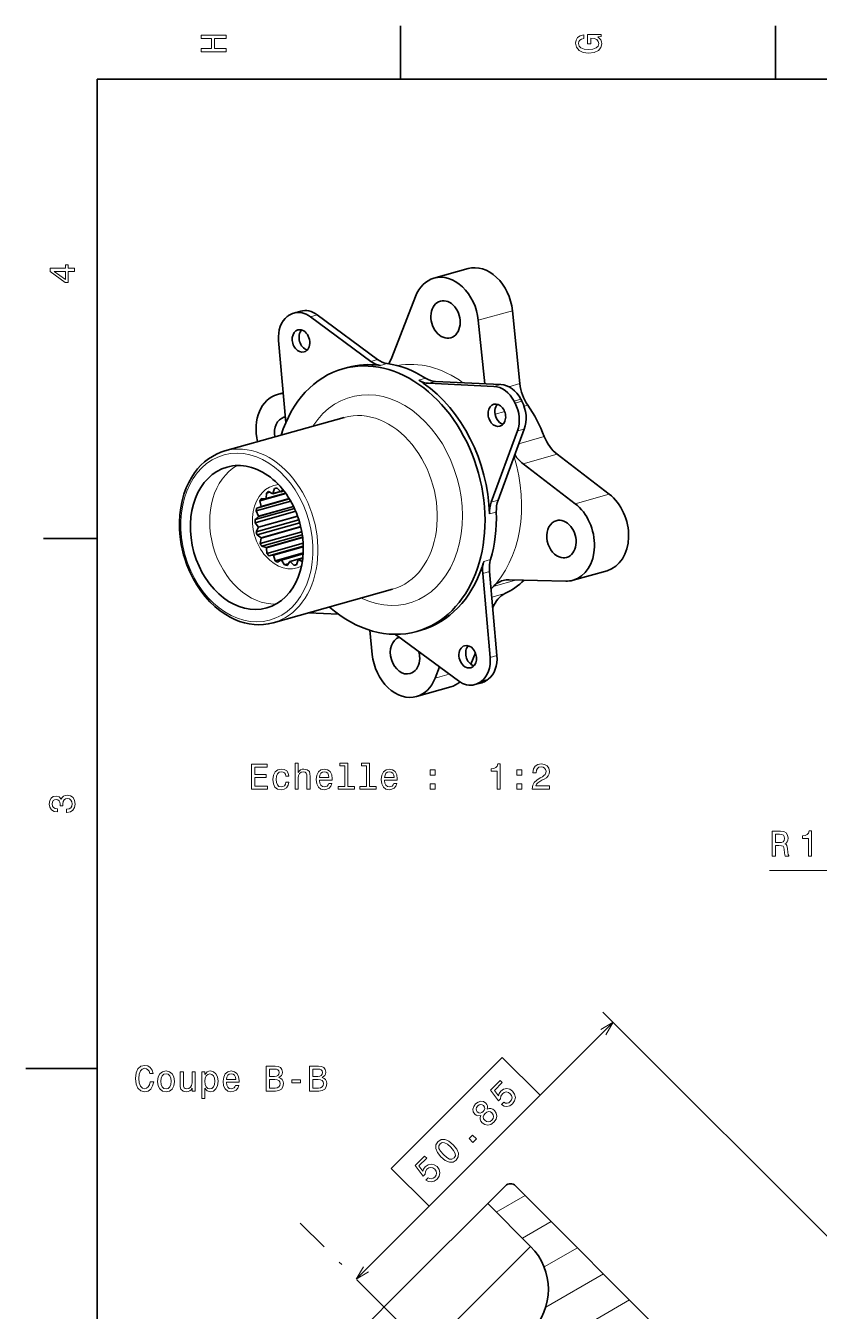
# Model space of a CAD drawing. Extents: x 0 to 420, y 0 to 297.
# Drawn here: x 0 to 111.1, y 114.5 to 294.5 of the extents above; entities that cross this region are included whole.
import ezdxf

# ---------------------------------------------------------------- set-up
doc = ezdxf.new("R2010")
doc.units = 0
doc.linetypes.add('DASHDOT', pattern=[18.5, 12, -3, 0.5, -3])

msp = doc.modelspace()

# ---------------------------------------------------------------- linework, layer by layer
at = {"color": 7, "lineweight": 35, "ltscale": 0.1875}
for p, q in [((52.5, 287), (52.5, 294.5)), ((105, 287), (105, 294.5)), ((10, 222.699997), (2.5, 222.699997))]:
    msp.add_line(p, q, dxfattribs=at)
at = {"color": 7, "lineweight": 35}
for p, q in [((410, 287), (10, 287)), ((10, 287), (10, 10)), ((105.706482, 94.944519), (68.583374, 132.067627)), ((54.279705, 119.178177), (35.702908, 100.601379))]:
    msp.add_line(p, q, dxfattribs=at)
at = {"color": 7, "lineweight": 35, "ltscale": 0.123987}
for p, q in [((61.94455, 260.490387), (57.1702, 259.14798)), ((81.423195, 218.19548), (76.648842, 216.853073)), ((59.513973, 201.921967), (54.73962, 200.579559))]:
    msp.add_line(p, q, dxfattribs=at)
at = {"color": 7, "lineweight": 35, "ltscale": 0.229528}
msp.add_line((51.26466, 248.035614), (54.58276, 256.596191), dxfattribs=at)
at = {"color": 7, "lineweight": 35, "ltscale": 0.024798}
msp.add_line((37.550014, 254.269836), (38.504887, 254.53833), dxfattribs=at)
at = {"color": 7, "lineweight": 13, "ltscale": 0.024797}
for p, q in [((39.861412, 253.752762), (40.81628, 254.02124)), ((48.317219, 247.502457), (49.272091, 247.770935)), ((49.663506, 246.925522), (50.618374, 247.194)), ((55.051819, 244.881348), (56.006691, 245.149826)), ((56.413395, 244.431), (57.368263, 244.699478)), ((65.571976, 243.998901), (66.52684, 244.26738)), ((68.392403, 241.924683), (69.347275, 242.193161)), ((68.527573, 241.66864), (69.482445, 241.937119)), ((68.869286, 237.753326), (69.824158, 238.021805)), ((64.945076, 226.14212), (65.899948, 226.410599)), ((64.142761, 219.499771), (65.097626, 219.76825)), ((63.992504, 217.811249), (64.947372, 218.079742)), ((65.041, 206.059067), (65.995872, 206.327545)), ((63.642361, 202.599228), (64.597229, 202.867706)), ((63.824829, 202.734756), (64.779694, 203.00325))]:
    msp.add_line(p, q, dxfattribs=at)
at = {"color": 7, "lineweight": 35, "ltscale": 0.262877}
for p, q in [((40.81628, 254.02124), (49.272091, 247.770935)), ((39.861412, 253.752762), (48.317219, 247.502457)), ((60.589962, 202.752991), (52.134155, 209.003296))]:
    msp.add_line(p, q, dxfattribs=at)
at = {"color": 7, "lineweight": 13, "ltscale": 0.123987}
for p, q in [((63.381771, 253.258102), (68.156128, 254.60051)), ((69.650223, 233.155746), (74.424576, 234.498154)), ((76.941551, 227.573959), (81.715904, 228.916367))]:
    msp.add_line(p, q, dxfattribs=at)
at = {"color": 7, "lineweight": 35, "ltscale": 0.256787}
msp.add_line((68.156128, 254.60051), (69.206032, 244.382813), dxfattribs=at)
at = {"color": 7, "lineweight": 35, "ltscale": 0.223305}
msp.add_line((63.381771, 253.258102), (64.294785, 244.372681), dxfattribs=at)
at = {"color": 7, "lineweight": 35, "ltscale": 0.288404}
msp.add_line((36.435524, 238.956161), (35.410374, 250.446686), dxfattribs=at)
at = {"color": 7, "lineweight": 35, "ltscale": 0.016532}
for p, q in [((45.055931, 246.639923), (44.41935, 246.460938)), ((55.395443, 209.865829), (54.758862, 209.686844))]:
    msp.add_line(p, q, dxfattribs=at)
at = {"color": 7, "lineweight": 35, "ltscale": 0.020899}
msp.add_line((36.065742, 243.100739), (35.260979, 242.874466), dxfattribs=at)
at = {"color": 7, "lineweight": 35, "ltscale": 0.229219}
for p, q in [((56.413395, 244.431), (65.571976, 243.998901)), ((57.368263, 244.699478), (66.52684, 244.26738))]:
    msp.add_line(p, q, dxfattribs=at)
at = {"color": 7, "lineweight": 13, "ltscale": 0.040154}
msp.add_line((67.659843, 243.948074), (69.206032, 244.382813), dxfattribs=at)
at = {"color": 7, "lineweight": 13, "ltscale": 0.013257}
msp.add_line((69.785103, 241.23732), (70.295586, 241.380844), dxfattribs=at)
at = {"color": 7, "lineweight": 35, "ltscale": 0.433955}
for p, q in [((44.614307, 239.659836), (27.904074, 234.961395)), ((51.381004, 215.593018), (34.670769, 210.894577))]:
    msp.add_line(p, q, dxfattribs=at)
at = {"color": 7, "lineweight": 13, "ltscale": 0.034724}
msp.add_line((65.735016, 240.098541), (67.072144, 240.474503), dxfattribs=at)
at = {"color": 7, "lineweight": 35, "ltscale": 0.265416}
msp.add_line((68.869286, 237.753326), (65.198021, 227.791672), dxfattribs=at)
at = {"color": 7, "lineweight": 35, "ltscale": 0.265415}
msp.add_line((69.824158, 238.021805), (66.152893, 228.060165), dxfattribs=at)
at = {"color": 7, "lineweight": 13, "ltscale": 0.092313}
msp.add_line((69.068756, 235.972122), (72.623428, 236.971588), dxfattribs=at)
at = {"color": 7, "lineweight": 35, "ltscale": 0.229565}
for p, q in [((74.424576, 234.498154), (81.715904, 228.916367)), ((69.650223, 233.155746), (76.941551, 227.573959))]:
    msp.add_line(p, q, dxfattribs=at)
at = {"color": 7, "lineweight": 35, "ltscale": 0.094101}
msp.add_line((36.426369, 229.005569), (32.802841, 227.98674), dxfattribs=at)
at = {"color": 7, "lineweight": 35, "ltscale": 0.071886}
msp.add_line((36.405468, 229.034622), (33.637363, 228.256302), dxfattribs=at)
at = {"color": 7, "lineweight": 35, "ltscale": 0.019598}
msp.add_line((33.698627, 229.065384), (33.661247, 228.282364), dxfattribs=at)
at = {"color": 7, "lineweight": 35, "ltscale": 0.070964}
msp.add_line((36.393841, 229.05069), (33.661247, 228.282364), dxfattribs=at)
at = {"color": 7, "lineweight": 35, "ltscale": 0.011938}
msp.add_line((34.158321, 229.194641), (33.698627, 229.065384), dxfattribs=at)
at = {"color": 7, "lineweight": 35, "ltscale": 0.017029}
msp.add_line((34.597515, 228.976349), (33.987534, 229.279526), dxfattribs=at)
at = {"color": 7, "lineweight": 35, "ltscale": 0.028408}
msp.add_line((35.691425, 229.28392), (34.597515, 228.976349), dxfattribs=at)
at = {"color": 7, "lineweight": 35, "ltscale": 0.018248}
msp.add_line((34.856888, 229.683426), (34.627739, 228.990387), dxfattribs=at)
at = {"color": 7, "lineweight": 35, "ltscale": 0.027508}
msp.add_line((35.686989, 229.288223), (34.627739, 228.990387), dxfattribs=at)
at = {"color": 7, "lineweight": 35, "ltscale": 0.001266}
msp.add_line((34.905624, 229.697128), (34.856888, 229.683426), dxfattribs=at)
at = {"color": 7, "lineweight": 35, "ltscale": 0.018596}
for p, q in [((35.732155, 229.244492), (35.197681, 229.761841)), ((37.027973, 219.475296), (37.56245, 218.957947))]:
    msp.add_line(p, q, dxfattribs=at)
at = {"color": 7, "lineweight": 35, "ltscale": 0.009892}
msp.add_line((36.002056, 229.562515), (35.765759, 229.245148), dxfattribs=at)
at = {"color": 7, "lineweight": 35, "ltscale": 0.010348}
msp.add_line((36.164223, 229.357178), (35.765759, 229.245148), dxfattribs=at)
at = {"color": 7, "lineweight": 35, "ltscale": 0.143516}
msp.add_line((37.63847, 226.912354), (32.112129, 225.358505), dxfattribs=at)
at = {"color": 7, "lineweight": 35, "ltscale": 0.126313}
msp.add_line((37.121151, 227.92067), (32.257225, 226.553085), dxfattribs=at)
at = {"color": 7, "lineweight": 35, "ltscale": 0.118498}
msp.add_line((36.928352, 228.247543), (32.365364, 226.964569), dxfattribs=at)
at = {"color": 7, "lineweight": 35, "ltscale": 0.015268}
msp.add_line((32.945686, 227.154861), (32.365364, 226.964569), dxfattribs=at)
at = {"color": 7, "lineweight": 35, "ltscale": 0.127999}
msp.add_line((37.519012, 227.165649), (32.590187, 225.779816), dxfattribs=at)
at = {"color": 7, "lineweight": 35, "ltscale": 0.127421}
msp.add_line((37.501812, 227.200928), (32.59523, 225.821335), dxfattribs=at)
at = {"color": 7, "lineweight": 35, "ltscale": 0.020297}
msp.add_line((32.802841, 227.98674), (32.960892, 227.190384), dxfattribs=at)
at = {"color": 7, "lineweight": 35, "ltscale": 0.10306}
msp.add_line((36.914192, 228.270691), (32.945686, 227.154861), dxfattribs=at)
at = {"color": 7, "lineweight": 35, "ltscale": 0.102239}
msp.add_line((36.897808, 228.297333), (32.960892, 227.190384), dxfattribs=at)
at = {"color": 7, "lineweight": 35, "ltscale": 0.015715}
msp.add_line((33.637363, 228.256302), (33.011581, 228.315659), dxfattribs=at)
at = {"color": 7, "lineweight": 13, "ltscale": 0.024798}
msp.add_line((65.198021, 227.791672), (66.152893, 228.060165), dxfattribs=at)
at = {"color": 7, "lineweight": 35, "ltscale": 0.01593}
msp.add_line((32.590187, 225.779816), (32.112129, 225.358505), dxfattribs=at)
at = {"color": 7, "lineweight": 35, "ltscale": 0.148065}
msp.add_line((37.816689, 226.507828), (32.115173, 224.904724), dxfattribs=at)
at = {"color": 7, "lineweight": 35, "ltscale": 0.020151}
msp.add_line((32.257225, 226.553085), (32.59523, 225.821335), dxfattribs=at)
at = {"color": 7, "lineweight": 35, "ltscale": 0.155065}
msp.add_line((38.247742, 225.333588), (32.276672, 223.654694), dxfattribs=at)
at = {"color": 7, "lineweight": 35, "ltscale": 0.142152}
msp.add_line((38.073879, 225.848312), (32.60006, 224.309235), dxfattribs=at)
at = {"color": 7, "lineweight": 35, "ltscale": 0.142387}
msp.add_line((38.088543, 225.807404), (32.605671, 224.265778), dxfattribs=at)
at = {"color": 7, "lineweight": 35, "ltscale": 0.019198}
msp.add_line((32.115173, 224.904724), (32.60006, 224.309235), dxfattribs=at)
at = {"color": 7, "lineweight": 35, "ltscale": 0.01735}
msp.add_line((32.605671, 224.265778), (32.276672, 223.654694), dxfattribs=at)
at = {"color": 7, "lineweight": 35, "ltscale": 0.155548}
msp.add_line((38.380268, 224.887161), (32.390602, 223.203049), dxfattribs=at)
at = {"color": 7, "lineweight": 35, "ltscale": 0.151128}
msp.add_line((38.662357, 223.656189), (32.842884, 222.019913), dxfattribs=at)
at = {"color": 7, "lineweight": 35, "ltscale": 0.143896}
msp.add_line((38.515862, 224.360046), (32.974895, 222.802094), dxfattribs=at)
at = {"color": 7, "lineweight": 35, "ltscale": 0.143748}
msp.add_line((38.525875, 224.317322), (32.990616, 222.760956), dxfattribs=at)
at = {"color": 7, "lineweight": 35, "ltscale": 0.147468}
msp.add_line((38.735092, 223.211243), (33.056549, 221.614609), dxfattribs=at)
at = {"color": 7, "lineweight": 35, "ltscale": 0.017716}
msp.add_line((32.390602, 223.203049), (32.974895, 222.802094), dxfattribs=at)
at = {"color": 7, "lineweight": 35, "ltscale": 0.018891}
msp.add_line((32.990616, 222.760956), (32.842884, 222.019913), dxfattribs=at)
at = {"color": 7, "lineweight": 35, "ltscale": 0.016211}
msp.add_line((33.056549, 221.614609), (33.683052, 221.447433), dxfattribs=at)
at = {"color": 7, "lineweight": 35, "ltscale": 0.132349}
msp.add_line((38.779392, 222.880371), (33.683052, 221.447433), dxfattribs=at)
at = {"color": 7, "lineweight": 35, "ltscale": 0.131844}
msp.add_line((38.784229, 222.840134), (33.707344, 221.412659), dxfattribs=at)
at = {"color": 7, "lineweight": 35, "ltscale": 0.019998}
msp.add_line((33.707344, 221.412659), (33.755341, 220.614197), dxfattribs=at)
at = {"color": 7, "lineweight": 35, "ltscale": 0.132394}
msp.add_line((38.853428, 222.047623), (33.755341, 220.614197), dxfattribs=at)
at = {"color": 7, "lineweight": 35, "ltscale": 0.125224}
msp.add_line((38.869812, 221.650696), (34.047825, 220.294891), dxfattribs=at)
at = {"color": 7, "lineweight": 35, "ltscale": 0.109501}
msp.add_line((38.871758, 221.563446), (34.655216, 220.377869), dxfattribs=at)
at = {"color": 7, "lineweight": 35, "ltscale": 0.108725}
msp.add_line((38.872345, 221.530014), (34.685699, 220.352844), dxfattribs=at)
at = {"color": 7, "lineweight": 35, "ltscale": 0.015326}
msp.add_line((34.047825, 220.294891), (34.655216, 220.377869), dxfattribs=at)
at = {"color": 7, "lineweight": 35, "ltscale": 0.020341}
msp.add_line((34.685699, 220.352844), (34.924721, 219.575119), dxfattribs=at)
at = {"color": 7, "lineweight": 35, "ltscale": 0.10213}
msp.add_line((38.85743, 220.680893), (34.924721, 219.575119), dxfattribs=at)
at = {"color": 7, "lineweight": 35, "ltscale": 0.015518}
msp.add_line((35.267395, 219.373093), (35.796219, 219.69809), dxfattribs=at)
at = {"color": 7, "lineweight": 35, "ltscale": 0.079314}
msp.add_line((38.850346, 220.556824), (35.796219, 219.69809), dxfattribs=at)
at = {"color": 7, "lineweight": 35, "ltscale": 0.078402}
msp.add_line((38.848907, 220.534134), (35.82991, 219.685272), dxfattribs=at)
at = {"color": 7, "lineweight": 35, "ltscale": 0.019826}
msp.add_line((35.82991, 219.685272), (36.236561, 219.004425), dxfattribs=at)
at = {"color": 7, "lineweight": 35, "ltscale": 0.046907}
msp.add_line((38.800621, 219.982513), (36.99437, 219.47464), dxfattribs=at)
at = {"color": 7, "lineweight": 35, "ltscale": 0.046008}
msp.add_line((38.799606, 219.973419), (37.027973, 219.475296), dxfattribs=at)
at = {"color": 7, "lineweight": 35, "ltscale": 0.018249}
msp.add_line((37.90324, 219.036362), (38.132393, 219.729401), dxfattribs=at)
at = {"color": 7, "lineweight": 35, "ltscale": 0.016386}
msp.add_line((38.793602, 219.920853), (38.162613, 219.743439), dxfattribs=at)
at = {"color": 7, "lineweight": 35, "ltscale": 0.015857}
msp.add_line((38.162613, 219.743439), (38.730602, 219.461136), dxfattribs=at)
at = {"color": 7, "lineweight": 35, "ltscale": 0.013391}
msp.add_line((36.75222, 219.149414), (36.236561, 219.004425), dxfattribs=at)
at = {"color": 7, "lineweight": 35, "ltscale": 0.016682}
msp.add_line((36.595879, 218.939423), (36.99437, 219.47464), dxfattribs=at)
at = {"color": 7, "lineweight": 35, "ltscale": 0.009015}
msp.add_line((37.909588, 219.055557), (37.56245, 218.957947), dxfattribs=at)
at = {"color": 7, "lineweight": 35, "ltscale": 0.294972}
for p, q in [((63.992504, 217.811249), (65.041, 206.059067)), ((64.947372, 218.079742), (65.995872, 206.327545))]:
    msp.add_line(p, q, dxfattribs=at)
at = {"color": 7, "lineweight": 13, "ltscale": 0.085286}
msp.add_line((65.475014, 215.974396), (68.759102, 216.897781), dxfattribs=at)
at = {"color": 7, "lineweight": 35, "ltscale": 0.198604}
msp.add_line((75.631378, 216.727127), (67.689667, 216.924332), dxfattribs=at)
at = {"color": 7, "lineweight": 13, "ltscale": 0.047713}
msp.add_line((65.269745, 214.466187), (67.107018, 214.982773), dxfattribs=at)
at = {"color": 7, "lineweight": 13, "ltscale": 0.000558}
msp.add_line((65.398026, 213.028305), (65.41951, 213.034348), dxfattribs=at)
at = {"color": 7, "lineweight": 35, "ltscale": 0.001238}
msp.add_line((65.41951, 213.034348), (65.401611, 212.988159), dxfattribs=at)
at = {"color": 7, "lineweight": 35, "ltscale": 0.105345}
msp.add_line((43.820095, 212.085052), (39.61097, 212.28363), dxfattribs=at)
at = {"color": 7, "lineweight": 35, "ltscale": 0.084968}
msp.add_line((48.528046, 206.469452), (48.180645, 209.850357), dxfattribs=at)
at = {"color": 7, "lineweight": 35, "ltscale": 0.043369}
msp.add_line((62.968849, 206.711716), (62.341904, 205.094208), dxfattribs=at)
at = {"color": 7, "lineweight": 35, "ltscale": 0.04238}
msp.add_line((57.939716, 204.711975), (57.327061, 203.131348), dxfattribs=at)
at = {"color": 7, "lineweight": 13, "ltscale": 0.051756}
msp.add_line((57.327061, 203.131348), (59.320007, 203.691711), dxfattribs=at)
at = {"color": 7, "lineweight": 35, "ltscale": 0.024797}
msp.add_line((62.90136, 202.235916), (63.856228, 202.504395), dxfattribs=at)
at = {"color": 7, "lineweight": 13, "ltscale": 0.395202}
msp.add_line((119.948532, 176.226746), (104.140465, 176.226746), dxfattribs=at)
at = {"color": 7, "lineweight": 13, "ltscale": 0.360874}
for p, q in [((72.044174, 144.750153), (82.251221, 154.957199)), ((46.294842, 119.000824), (56.501888, 129.20787))]:
    msp.add_line(p, q, dxfattribs=at)
at = {"color": 7, "lineweight": 13}
msp.add_line((126.91095, 110.297478), (80.837006, 156.371414), dxfattribs=at)
at = {"color": 7, "lineweight": 35, "ltscale": 0.25}
msp.add_line((10, 148.5), (0, 148.5), dxfattribs=at)
at = {"color": 7, "lineweight": 35, "ltscale": 0.0875}
msp.add_line((67.169159, 132.067627), (64.694283, 129.592758), dxfattribs=at)
at = {"color": 7, "lineweight": 13, "ltscale": 0.116468}
msp.add_line((65.89637, 128.390671), (69.930962, 130.720032), dxfattribs=at)
at = {"color": 7, "lineweight": 35, "ltscale": 0.368211}
msp.add_line((64.694283, 129.592758), (54.279705, 119.178177), dxfattribs=at)
at = {"color": 7, "lineweight": 35, "ltscale": 0.2125}
msp.add_line((70.704697, 123.582352), (64.694283, 129.592758), dxfattribs=at)
msp.add_line((70.704697, 123.582352), (64.694283, 129.592758), dxfattribs=at)
at = {"color": 7, "linetype": 'DASHDOT', "lineweight": 13}
msp.add_line((67.956123, 97.339539), (38.451477, 126.844185), dxfattribs=at)
at = {"color": 7, "lineweight": 13, "ltscale": 0.116469}
msp.add_line((69.556625, 124.730415), (73.591217, 127.059784), dxfattribs=at)
at = {"color": 7, "lineweight": 13, "ltscale": 0.368211}
msp.add_line((70.704697, 123.582352), (60.290112, 113.16777), dxfattribs=at)
at = {"color": 7, "lineweight": 13, "ltscale": 0.134474}
msp.add_line((72.593155, 120.710052), (77.251465, 123.399536), dxfattribs=at)
at = {"color": 7, "lineweight": 13, "ltscale": 0.23374}
msp.add_line((72.814743, 115.064484), (80.91172, 119.739273), dxfattribs=at)
at = {"color": 7, "lineweight": 13, "ltscale": 0.360421}
msp.add_line((72.086624, 108.870605), (84.571976, 116.079025), dxfattribs=at)
at = {"color": 7, "lineweight": 13}
for points in [[(28.083214, 290.829987), (28.083214, 291.299011), (26.439121, 291.299011), (26.439121, 292.701019), (28.083214, 292.701019), (28.083214, 293.164978), (24.583214, 293.164978), (24.583214, 292.701019), (26.010447, 292.701019), (26.010447, 291.299011), (24.583214, 291.299011), (24.583214, 290.829987)], [(80.114197, 292.922913), (80.583214, 293.008667), (80.583214, 293.260803), (78.692001, 293.260803), (78.692001, 291.984863), (79.120674, 291.984863), (79.120674, 292.771606), (79.15094, 292.771606), (79.614914, 292.71109), (79.957855, 292.549713), (80.174713, 292.302612), (80.245316, 291.994965), (80.154541, 291.652039), (79.882202, 291.384735), (79.433357, 291.213257), (78.818085, 291.15274), (78.207855, 291.208221), (77.759003, 291.3797), (77.486671, 291.652039), (77.390854, 292.020172), (77.441284, 292.272339), (77.582497, 292.479126), (77.819527, 292.630402), (78.137245, 292.716156), (78.137245, 293.215424), (77.653099, 293.08429), (77.289986, 292.837189), (77.068085, 292.489197), (76.987396, 292.050446), (77.113472, 291.475525), (77.481628, 291.041779), (78.0616, 290.764404), (78.833214, 290.668579), (79.609871, 290.764404), (80.189842, 291.041779), (80.557999, 291.450287), (80.679039, 291.964691), (80.638687, 292.252167), (80.537827, 292.509369), (80.361313, 292.731262)], [(6.833213, 260.077362), (6.833213, 260.53125), (5.965778, 260.53125), (5.965778, 261.030548), (5.56232, 261.030548), (5.56232, 260.53125), (3.408862, 260.53125), (3.408862, 260.072327), (5.521974, 258.539185), (5.965778, 258.539185), (5.965778, 260.077362)], [(5.56232, 258.96283), (3.993876, 260.077362), (5.56232, 260.077362)], [(31.63949, 187.617905), (33.858513, 187.617905), (33.858513, 188.041534), (32.10347, 188.041534), (32.10347, 189.2267), (33.66687, 189.2267), (33.66687, 189.645279), (32.10347, 189.645279), (32.10347, 190.694275), (33.818165, 190.694275), (33.818165, 191.117905), (31.63949, 191.117905)], [(37.726665, 187.617905), (38.170471, 187.617905), (38.170471, 189.181305), (38.215858, 189.539368), (38.362114, 189.80162), (38.589058, 189.963013), (38.891651, 190.023529), (39.133728, 189.973099), (39.285027, 189.836929), (39.360672, 189.609985), (39.385887, 189.307388), (39.385887, 187.617905), (39.829693, 187.617905), (39.829693, 189.398163), (39.809521, 189.756226), (39.718742, 190.053787), (39.421192, 190.326111), (38.957214, 190.421936), (38.705055, 190.386642), (38.488194, 190.290817), (38.306637, 190.139511), (38.170471, 189.932739), (38.170471, 191.238937), (37.726665, 191.238937)], [(44.681278, 190.865738), (44.681278, 187.991104), (43.768456, 187.991104), (43.768456, 187.617905), (46.032864, 187.617905), (46.032864, 187.991104), (45.125084, 187.991104), (45.125084, 191.238937), (43.985313, 191.238937), (43.985313, 190.865738)], [(47.7173, 190.865738), (47.7173, 187.991104), (46.804478, 187.991104), (46.804478, 187.617905), (49.068886, 187.617905), (49.068886, 187.991104), (48.161106, 187.991104), (48.161106, 191.238937), (47.021336, 191.238937), (47.021336, 190.865738)], [(66.004044, 187.617905), (66.462975, 187.617905), (66.462975, 191.143127), (66.120041, 191.143127), (66.029259, 190.83548), (65.847702, 190.628708), (65.570328, 190.507675), (65.187042, 190.467331), (65.187042, 190.109253), (66.004044, 190.109253)], [(70.936317, 187.617905), (73.341934, 187.617905), (73.341934, 188.05162), (71.440643, 188.05162), (71.546547, 188.288651), (71.728104, 188.485336), (72.287903, 188.843414), (72.585449, 188.994705), (72.918304, 189.211563), (73.155334, 189.46373), (73.291504, 189.761276), (73.341934, 190.099167), (73.256203, 190.522797), (73.019165, 190.855652), (72.656059, 191.067474), (72.187042, 191.143127), (71.702888, 191.057388), (71.334732, 190.820358), (71.097702, 190.442108), (71.017014, 189.942825), (71.017014, 189.872223), (71.475945, 189.872223), (71.475945, 189.912567), (71.521332, 190.255508), (71.657501, 190.507675), (71.874359, 190.669052), (72.161819, 190.724533), (72.45433, 190.674103), (72.671188, 190.548019), (72.812393, 190.351334), (72.862831, 190.104218), (72.82753, 189.872223), (72.731705, 189.675537), (72.570328, 189.504074), (72.348419, 189.352768), (72.050873, 189.191391), (71.556633, 188.878708), (71.208649, 188.545853), (71.001877, 188.142395), (70.936317, 187.633041)], [(36.415428, 189.428421), (36.854187, 189.428421), (36.763412, 189.831879), (36.546551, 190.149612), (36.208656, 190.346298), (35.769894, 190.421936), (35.285744, 190.321075), (34.917587, 190.038651), (34.6856, 189.579727), (34.604908, 188.964447), (34.680557, 188.354218), (34.907501, 187.90033), (35.265572, 187.617905), (35.754765, 187.522079), (36.188484, 187.597733), (36.526379, 187.80954), (36.758366, 188.142395), (36.85923, 188.586197), (36.4356, 188.586197), (36.359951, 188.303787), (36.218742, 188.091965), (36.017014, 187.960846), (35.769894, 187.920502), (35.462257, 187.986053), (35.240356, 188.18779), (35.104187, 188.515594), (35.0588, 188.979584), (35.104187, 189.433472), (35.245399, 189.761276), (35.472343, 189.963013), (35.769894, 190.033615), (36.032143, 189.98822), (36.228828, 189.872223), (36.359951, 189.680588)], [(41.151016, 188.843414), (42.926235, 188.843414), (42.931278, 189.050186), (42.850586, 189.630157), (42.628685, 190.063873), (42.275658, 190.326111), (41.806637, 190.421936), (41.347706, 190.321075), (40.994678, 190.038651), (40.767735, 189.579727), (40.687042, 188.974533), (40.762691, 188.354218), (40.989635, 187.90033), (41.337616, 187.617905), (41.791508, 187.522079), (42.184879, 187.587646), (42.507645, 187.759109), (42.744678, 188.031448), (42.880844, 188.394562), (42.442085, 188.394562), (42.351307, 188.192825), (42.220184, 188.041534), (41.846985, 187.920502), (41.559521, 187.975967), (41.342659, 188.152481), (41.20145, 188.439957), (41.151016, 188.828278)], [(41.151016, 189.216614), (41.206493, 189.56459), (41.342659, 189.821793), (41.549435, 189.978134), (41.82177, 190.033615), (42.089058, 189.978134), (42.29583, 189.821793), (42.421913, 189.56459), (42.4673, 189.216614)], [(50.259087, 188.843414), (52.034302, 188.843414), (52.039345, 189.050186), (51.958656, 189.630157), (51.736755, 190.063873), (51.383728, 190.326111), (50.914707, 190.421936), (50.455772, 190.321075), (50.102749, 190.038651), (49.875801, 189.579727), (49.795113, 188.974533), (49.870758, 188.354218), (50.097702, 187.90033), (50.445686, 187.617905), (50.899578, 187.522079), (51.29295, 187.587646), (51.615715, 187.759109), (51.852749, 188.031448), (51.988914, 188.394562), (51.550156, 188.394562), (51.459373, 188.192825), (51.328255, 188.041534), (50.955055, 187.920502), (50.667587, 187.975967), (50.450729, 188.152481), (50.309521, 188.439957), (50.259087, 188.828278)], [(50.259087, 189.216614), (50.314564, 189.56459), (50.450729, 189.821793), (50.657501, 189.978134), (50.92984, 190.033615), (51.197128, 189.978134), (51.4039, 189.821793), (51.529984, 189.56459), (51.575371, 189.216614)], [(56.638771, 189.574677), (57.334736, 189.574677), (57.334736, 190.326111), (56.638771, 190.326111)], [(68.78286, 189.574677), (69.478821, 189.574677), (69.478821, 190.326111), (68.78286, 190.326111)], [(56.638771, 187.617905), (57.334736, 187.617905), (57.334736, 188.369339), (56.638771, 188.369339)], [(68.78286, 187.617905), (69.478821, 187.617905), (69.478821, 188.369339), (68.78286, 188.369339)], [(5.73379, 184.329117), (5.769093, 184.329117), (6.253242, 184.409805), (6.616354, 184.646835), (6.848343, 185.020035), (6.934078, 185.514282), (6.848343, 186.038773), (6.626441, 186.432144), (6.273415, 186.684311), (5.819525, 186.775085), (5.521974, 186.734741), (5.279899, 186.623795), (5.0933, 186.44223), (4.957133, 186.20015), (4.684798, 186.527969), (4.251081, 186.643967), (3.857709, 186.568314), (3.560158, 186.351456), (3.373559, 185.998428), (3.307997, 185.514282), (3.388689, 185.060394), (3.610591, 184.712402), (3.963617, 184.485458), (4.432637, 184.409805), (4.46794, 184.409805), (4.46794, 184.858658), (4.145173, 184.899002), (3.913184, 185.030121), (3.771974, 185.241943), (3.721542, 185.53949), (3.761888, 185.801743), (3.867795, 185.993378), (4.039265, 186.109375), (4.271254, 186.15477), (4.518372, 186.109375), (4.684798, 185.988342), (4.785663, 185.77652), (4.815922, 185.489059), (4.810879, 185.292374), (5.209294, 185.292374), (5.199208, 185.53949), (5.244596, 185.857224), (5.365634, 186.094254), (5.56232, 186.235458), (5.819525, 186.285889), (6.112032, 186.230423), (6.328891, 186.084167), (6.465058, 185.852173), (6.510447, 185.54454), (6.460014, 185.226807), (6.308718, 184.994827), (6.066643, 184.848572), (5.73379, 184.793091)], [(104.533836, 178.226746), (105.002853, 178.226746), (105.002853, 179.704407), (105.481964, 179.704407), (105.834991, 179.68927), (106.056892, 179.618668), (106.177925, 179.45224), (106.228363, 179.154694), (106.253578, 178.700806), (106.283836, 178.403259), (106.344353, 178.226746), (106.873894, 178.226746), (106.873894, 178.322556), (106.757896, 178.463776), (106.717552, 178.726013), (106.682251, 179.290863), (106.596519, 179.709442), (106.480522, 179.840576), (106.298965, 179.936386), (106.500694, 180.062469), (106.641907, 180.238983), (106.732681, 180.460892), (106.762939, 180.72818), (106.692337, 181.15181), (106.490608, 181.469528), (106.157753, 181.661179), (105.703865, 181.726746), (104.533836, 181.726746)], [(105.572739, 181.298065), (105.880379, 181.267807), (106.097237, 181.171982), (106.233406, 180.995468), (106.278793, 180.718094), (106.228363, 180.425583), (106.092194, 180.249069), (105.860207, 180.158295), (105.54248, 180.133072), (105.002853, 180.133072), (105.002853, 181.298065)], [(109.603714, 178.226746), (110.062653, 178.226746), (110.062653, 181.751953), (109.719711, 181.751953), (109.628929, 181.444321), (109.44738, 181.237549), (109.169998, 181.116516), (108.786713, 181.076157), (108.786713, 180.718094), (109.603714, 180.718094)], [(51.198586, 134.511169), (56.501888, 129.20787), (72.044174, 144.750153), (66.740875, 150.053467)], [(17.434891, 146.640305), (17.334026, 146.216675), (17.167599, 145.914078), (16.935612, 145.727478), (16.663277, 145.666962), (16.335466, 145.757751), (16.078262, 146.030075), (15.906793, 146.473877), (15.851317, 147.089157), (15.906793, 147.699387), (16.073219, 148.148239), (16.330423, 148.420563), (16.663277, 148.516388), (16.905352, 148.465958), (17.112123, 148.324753), (17.273508, 148.097809), (17.384459, 147.785126), (17.863565, 147.785126), (17.712269, 148.264236), (17.45002, 148.627335), (17.091951, 148.854294), (16.663277, 148.934982), (16.128695, 148.808899), (15.720194, 148.455872), (15.457946, 147.8759), (15.367167, 147.089157), (15.457946, 146.302414), (15.720194, 145.722443), (16.128695, 145.36438), (16.663277, 145.243332), (17.132298, 145.339157), (17.51054, 145.606445), (17.77783, 146.045212), (17.919041, 146.640305)], [(18.47884, 146.690735), (18.55953, 146.07547), (18.791519, 145.621582), (19.159676, 145.339157), (19.653912, 145.243332), (20.143105, 145.339157), (20.511259, 145.616531), (20.743248, 146.070419), (20.828983, 146.690735), (20.743248, 147.306015), (20.511259, 147.764954), (20.143105, 148.042328), (19.653912, 148.143188), (19.159676, 148.042328), (18.791519, 147.759903), (18.55953, 147.306015)], [(18.93273, 146.695786), (18.978119, 147.149673), (19.119329, 147.477478), (19.346275, 147.679214), (19.653912, 147.749817), (19.956505, 147.679214), (20.183451, 147.482529), (20.324661, 147.149673), (20.375092, 146.695786), (20.324661, 146.236847), (20.183451, 145.903992), (19.956505, 145.702271), (19.653912, 145.636703), (19.346275, 145.702271), (19.119329, 145.903992), (18.978119, 146.236847)], [(23.733883, 148.047363), (23.290077, 148.047363), (23.290077, 146.483963), (23.239647, 146.120865), (23.093391, 145.858612), (22.866447, 145.69722), (22.568897, 145.64679), (22.331865, 145.687134), (22.180569, 145.808182), (22.094833, 146.014954), (22.074661, 146.307449), (22.074661, 148.047363), (21.630856, 148.047363), (21.630856, 146.267105), (21.645987, 145.909042), (21.741808, 145.611496), (22.034315, 145.339157), (22.503334, 145.243332), (22.755497, 145.278641), (22.972355, 145.369415), (23.158955, 145.525757), (23.310251, 145.752701), (23.310251, 145.339157), (23.733883, 145.339157)], [(25.100597, 147.628784), (25.100597, 148.047363), (24.656792, 148.047363), (24.656792, 144.290161), (25.100597, 144.290161), (25.100597, 145.752701), (25.256937, 145.515671), (25.433449, 145.359329), (25.877254, 145.243332), (26.300884, 145.339157), (26.633739, 145.626617), (26.850597, 146.080505), (26.93129, 146.695786), (26.850597, 147.306015), (26.633739, 147.759903), (26.300884, 148.042328), (25.877254, 148.143188), (25.63518, 148.11293), (25.428406, 148.017105), (25.251894, 147.855728)], [(25.801605, 145.641754), (25.504055, 145.707306), (25.287197, 145.909042), (25.15103, 146.236847), (25.10564, 146.695786), (25.15103, 147.149673), (25.287197, 147.477478), (25.504055, 147.674164), (25.801605, 147.744781), (26.07394, 147.674164), (26.290798, 147.472443), (26.426966, 147.144638), (26.477398, 146.695786), (26.426966, 146.241898), (26.290798, 145.909042), (26.07394, 145.707306)], [(28.106361, 146.564667), (29.881577, 146.564667), (29.88662, 146.771439), (29.805927, 147.35141), (29.584026, 147.785126), (29.231001, 148.047363), (28.76198, 148.143188), (28.303047, 148.042328), (27.95002, 147.759903), (27.723076, 147.30098), (27.642384, 146.695786), (27.718033, 146.07547), (27.944977, 145.621582), (28.292961, 145.339157), (28.746851, 145.243332), (29.140223, 145.308899), (29.46299, 145.480362), (29.70002, 145.752701), (29.836189, 146.115814), (29.397427, 146.115814), (29.306648, 145.914078), (29.175526, 145.762787), (28.802326, 145.641754), (28.514862, 145.69722), (28.298004, 145.873734), (28.156794, 146.161209), (28.106361, 146.54953)], [(28.106361, 146.937866), (28.161837, 147.285843), (28.298004, 147.543045), (28.504776, 147.699387), (28.777111, 147.754868), (29.044401, 147.699387), (29.251175, 147.543045), (29.377254, 147.285843), (29.422644, 146.937866)], [(35.464432, 147.230362), (35.817455, 147.522873), (35.908234, 147.719559), (35.938492, 147.961639), (35.872932, 148.339874), (35.676247, 148.612213), (35.358521, 148.778641), (34.914719, 148.839157), (33.669041, 148.839157), (33.669041, 145.339157), (34.985321, 145.339157), (35.454346, 145.40976), (35.802326, 145.616531), (36.019188, 145.944351), (36.094833, 146.388153), (36.049446, 146.685699), (35.928406, 146.932816), (35.73172, 147.11438)], [(34.818897, 147.386703), (34.133018, 147.386703), (34.133018, 148.420563), (34.859245, 148.420563), (35.131577, 148.390305), (35.323219, 148.29953), (35.439217, 148.143188), (35.479561, 147.911209), (35.434174, 147.679214), (35.313133, 147.517838), (35.106361, 147.416962)], [(41.536476, 147.230362), (41.889503, 147.522873), (41.980278, 147.719559), (42.01054, 147.961639), (41.944977, 148.339874), (41.748291, 148.612213), (41.430569, 148.778641), (40.986763, 148.839157), (39.741089, 148.839157), (39.741089, 145.339157), (41.057369, 145.339157), (41.52639, 145.40976), (41.874374, 145.616531), (42.091232, 145.944351), (42.166878, 146.388153), (42.12149, 146.685699), (42.000454, 146.932816), (41.803768, 147.11438)], [(40.890945, 147.386703), (40.205063, 147.386703), (40.205063, 148.420563), (40.93129, 148.420563), (41.203621, 148.390305), (41.395264, 148.29953), (41.511261, 148.143188), (41.551605, 147.911209), (41.506218, 147.679214), (41.385178, 147.517838), (41.178406, 147.416962)], [(34.929848, 145.757751), (34.133018, 145.757751), (34.133018, 146.963074), (34.88446, 146.963074), (35.202183, 146.92778), (35.429127, 146.821869), (35.565292, 146.640305), (35.610683, 146.378067), (35.565292, 146.100677), (35.439217, 145.909042), (35.227398, 145.793045)], [(37.259819, 146.494049), (38.480282, 146.494049), (38.480282, 146.892471), (37.259819, 146.892471)], [(41.001892, 145.757751), (40.205063, 145.757751), (40.205063, 146.963074), (40.956505, 146.963074), (41.274231, 146.92778), (41.501175, 146.821869), (41.637341, 146.640305), (41.682732, 146.378067), (41.637341, 146.100677), (41.511261, 145.909042), (41.299446, 145.793045)], [(66.612495, 143.437836), (66.983368, 143.223877), (67.386337, 143.17038), (67.785736, 143.284485), (68.167313, 143.559082), (68.463303, 143.983459), (68.570282, 144.439911), (68.470428, 144.896362), (68.18158, 145.32074), (67.789307, 145.591766), (67.357811, 145.680908), (66.922745, 145.581055), (66.516205, 145.295776), (66.291542, 144.985535), (66.202393, 144.661011), (65.635384, 145.427719), (66.719475, 146.51181), (66.427055, 146.80423), (65.104034, 145.481216), (66.220222, 143.972748), (66.505508, 144.258041), (66.544739, 144.632477), (66.748001, 144.957001), (67.015465, 145.145996), (67.304321, 145.206635), (67.589607, 145.142426), (67.8535, 144.957001), (68.038933, 144.693115), (68.099556, 144.404251), (68.03537, 144.118958), (67.84993, 143.855072), (67.635963, 143.69104), (67.40773, 143.626831), (67.172371, 143.648239), (66.944138, 143.769485)], [(63.724663, 141.926514), (63.642647, 141.644806), (63.65691, 141.38092), (63.753197, 141.127716), (63.938629, 140.892365), (64.313072, 140.632019), (64.723175, 140.550018), (65.147537, 140.660553), (65.571907, 140.963684), (65.87146, 141.384476), (65.98201, 141.808838), (65.899986, 142.218933), (65.643227, 142.596954), (65.404297, 142.778824), (65.154671, 142.878662), (64.887215, 142.889374), (64.609055, 142.810913), (64.666115, 143.039154), (64.648285, 143.256683), (64.566269, 143.459946), (64.412918, 143.656082), (64.102676, 143.852219), (63.749626, 143.905701), (63.375187, 143.795166), (63.007877, 143.52771), (62.736855, 143.15683), (62.626305, 142.782379), (62.676231, 142.425781), (62.875935, 142.119095), (63.068504, 141.962189), (63.27177, 141.880157)], [(63.24324, 142.429352), (63.114861, 142.614777), (63.079201, 142.821625), (63.139824, 143.032013), (63.293167, 143.242416), (63.5, 143.392181), (63.710403, 143.45282), (63.917236, 143.417145), (64.106239, 143.292328), (64.234619, 143.099762), (64.273842, 142.889374), (64.220352, 142.671844), (64.067009, 142.468567), (63.856613, 142.315231), (63.642647, 142.258179), (63.432243, 142.297394)], [(64.273842, 141.241821), (64.116936, 141.462921), (64.077713, 141.708984), (64.145462, 141.962189), (64.327332, 142.208252), (64.569832, 142.386551), (64.823029, 142.454315), (65.069084, 142.41507), (65.293747, 142.261734), (65.461357, 142.022797), (65.511284, 141.766052), (65.450653, 141.505722), (65.272354, 141.263229), (65.026291, 141.08136), (64.765968, 141.020737), (64.509209, 141.070648)], [(62.612755, 138.147156), (63.104877, 138.639282), (62.573528, 139.170639), (62.081406, 138.678513)], [(58.148712, 136.100937), (58.762081, 135.594543), (59.32909, 135.362762), (59.839043, 135.387726), (60.288372, 135.680145), (60.577225, 136.1259), (60.602188, 136.635849), (60.366825, 137.199295), (59.864006, 137.816223), (59.250637, 138.315491), (58.961784, 138.468826), (58.683628, 138.554413), (58.173676, 138.529449), (57.724346, 138.244171), (57.435493, 137.79126), (57.414097, 137.27774), (57.645893, 136.710739)], [(58.491058, 136.443283), (58.088089, 136.90332), (57.866989, 137.302704), (57.845592, 137.64505), (58.020332, 137.948181), (58.319885, 138.119354), (58.662231, 138.097961), (59.061634, 137.876862), (59.52166, 137.473877), (59.928196, 137.010284), (60.149296, 136.610886), (60.170692, 136.268555), (59.995953, 135.972565), (59.6964, 135.79425), (59.354053, 135.815643), (58.954651, 136.036743)], [(56.045429, 132.870758), (56.416302, 132.656799), (56.819271, 132.603302), (57.218674, 132.717422), (57.600246, 132.992004), (57.896233, 133.416382), (58.003216, 133.872833), (57.903366, 134.3293), (57.614513, 134.753662), (57.22224, 135.024689), (56.790741, 135.113831), (56.355679, 135.013992), (55.949142, 134.728699), (55.72448, 134.418457), (55.635326, 134.093933), (55.068317, 134.860657), (56.152409, 135.944733), (55.859989, 136.237152), (54.536968, 134.914139), (55.653156, 133.40567), (55.938446, 133.690964), (55.977673, 134.065399), (56.180939, 134.389923), (56.448399, 134.578918), (56.737251, 134.639557), (57.022537, 134.575363), (57.28643, 134.389923), (57.471867, 134.126038), (57.53249, 133.837173), (57.4683, 133.551895), (57.282864, 133.287994), (57.068897, 133.123962), (56.840668, 133.059769), (56.605305, 133.081161), (56.377075, 133.202408)]]:
    msp.add_lwpolyline(points, close=True, dxfattribs=at)
at = {"color": 7, "lineweight": 35}
for points in [[(27.904074, 234.961395), (27.335226, 234.775848), (26.725927, 234.516953), (26.139158, 234.202759), (25.577957, 233.835114), (25.045055, 233.416092), (24.543024, 232.94812), (24.07407, 232.433716), (23.640276, 231.875626), (23.243387, 231.276688), (22.830198, 230.532394), (22.49334, 229.795395), (22.166279, 228.90274), (21.905743, 227.968491), (21.713156, 226.999207), (21.589556, 226.001831), (21.535526, 224.983292), (21.551231, 223.95076), (21.636391, 222.911423), (21.790291, 221.872543), (22.011776, 220.84137), (22.118952, 220.432678)], [(34.670769, 210.894577), (33.966423, 210.733887), (33.309418, 210.648376), (32.643478, 210.621857), (31.972162, 210.654221), (31.298874, 210.745087), (30.627047, 210.893631), (29.959845, 211.098846), (29.300474, 211.359375), (28.651859, 211.673721), (28.002855, 212.048904), (27.246742, 212.568253), (26.507378, 213.170517), (25.803829, 213.842255), (25.140709, 214.578506), (24.522469, 215.373871), (23.953173, 216.222672), (23.436653, 217.11882), (22.976364, 218.056), (22.575426, 219.027603), (22.236572, 220.026825), (22.118952, 220.432678)]]:
    msp.add_lwpolyline(points, dxfattribs=at)
at = {"color": 7, "lineweight": 13}
for points in [[(81.251221, 153.225159), (82.251221, 154.957199), (80.519173, 153.957199)], [(47.294842, 120.732872), (46.294842, 119.000824), (48.026894, 120.000824)]]:
    msp.add_lwpolyline(points, dxfattribs=at)
at = {"color": 7, "lineweight": 35}
for centre, radius, start, end in [((67.876266, 131.360519), 1, 44.999998, 135.000014), ((64.694283, 117.571945), 8.500003, 315.000019, 44.999977)]:
    msp.add_arc(centre, radius, start, end, dxfattribs=at)
for centre, major_axis, start_param, end_param in [((58.794422, 253.372009), (-1.62405, 5.776031), 4.4852170079, 6.2832255069), ((63.568775, 254.714417), (-1.62405, 5.776031), 4.4852170079, 6.2832255069), ((58.794422, 253.372009), (-1.62405, 5.776031), 0.0000401997, 0.7851189936), ((58.794422, 253.372009), (-0.722027, 2.567917), 0.0000408984, 3.141633552), ((58.794422, 253.372009), (-0.722027, 2.567917), 4.2059643275, 6.2832262056), ((50.225685, 228.252884), (-7.964611, 28.326599), 0.2739701471, 0.283976874), ((38.632858, 250.419205), (-1.082699, 3.850677), 0.0000503245, 0.2739701471), ((38.632858, 250.419205), (-1.082699, 3.850677), 5.5149612665, 6.2832356316), ((39.58773, 250.687683), (-1.082699, 3.850677), 5.5149612665, 6.2832356316), ((38.475197, 250.302094), (-1.082699, 3.850677), 0.283976874, 1.3261710618), ((58.794422, 253.372009), (-0.722027, 2.567917), 3.141633552, 4.2059643275), ((38.553883, 250.360931), (-0.433079, 1.540268), 6.2831487972, 9.4247414508), ((38.553883, 250.360931), (-0.433079, 1.540268), 5.7767606543, 6.2831487972), ((39.508755, 250.62941), (-0.433079, 1.540268), 0.4260957719, 2.7155302264), ((38.553883, 250.360931), (-0.433079, 1.540268), 3.1415561436, 5.7767606543), ((49.589108, 228.073898), (-5.169891, 18.387009), 4.7059643275, 6.2831754036), ((50.225685, 228.252884), (-5.169891, 18.387009), 5.9627487388, 6.2831754036), ((49.545769, 250.836014), (-1.082699, 3.850677), 2.373368613, 2.8211560852), ((50.500641, 251.104492), (-1.082699, 3.850677), 2.373368613, 2.8211560852), ((51.180557, 228.521362), (-5.169891, 18.387009), 5.5907725699, 5.9627487388), ((47.75494, 250.722427), (-1.353374, 4.813354), 3.6962293741, 3.9267116472), ((49.589108, 228.073898), (-5.169891, 18.387009), 6.2831754036, 7.1405271846), ((56.062527, 248.363739), (-1.082699, 3.850677), 2.4491799163, 2.8969673885), ((50.225685, 228.252884), (-5.169891, 18.387009), 5.5452274949, 5.5907725699), ((57.017399, 248.632233), (-1.082699, 3.850677), 2.4491799163, 2.8969673885), ((50.225685, 228.252884), (-5.169891, 18.387009), 4.391952412, 5.5452274949), ((65.922836, 240.066147), (-1.082699, 3.850677), 4.9963658544, 6.0385600421), ((66.877708, 240.334625), (-1.082699, 3.850677), 4.9963658544, 6.0385600421), ((73.028824, 244.287903), (-1.353374, 4.813354), 1.3436243543, 1.9951614689), ((36.884892, 237.098404), (-1.62405, 5.776031), 6.2831536752, 7.7916651662), ((36.884892, 237.098404), (-1.62405, 5.776031), 6.1005554385, 6.2831536752), ((65.981438, 239.955673), (-0.433079, 1.540268), 0.0000408984, 3.141633552), ((65.981438, 239.955673), (-0.433079, 1.540268), 4.2059643275, 6.2832262056), ((66.93631, 240.224167), (-0.433079, 1.540268), 0.4260957719, 1.064371674), ((50.225685, 228.252884), (-7.964611, 28.326599), 4.9863591275, 4.9963658544), ((66.039635, 239.844925), (-1.082699, 3.850677), 3.9441649397, 4.9863591275), ((51.180557, 228.521362), (-7.964611, 28.326599), 4.9863591275, 4.9963658544), ((66.994507, 240.113403), (-1.082699, 3.850677), 3.9441649397, 4.9863591275), ((60.729263, 231.206177), (-4.736813, 16.846741), 4.8459708594, 5.1367541225), ((36.884892, 237.098404), (-0.722027, 2.567917), 6.2831487972, 7.7132540253), ((36.884892, 237.098404), (-0.722027, 2.567917), 6.1784021405, 6.2831487972), ((66.93631, 240.224167), (-0.433079, 1.540268), 1.064371674, 2.7155302264), ((65.981438, 239.955673), (-0.433079, 1.540268), 3.141633552, 4.2059643275), ((76.021759, 238.618851), (-1.353374, 4.813354), 1.7043782058, 2.3559153204), ((71.247406, 237.276443), (-1.353374, 4.813354), 1.9865171023, 2.3559153204), ((30.969131, 222.838501), (-2.774418, 9.867371), 6.2831754036, 9.4247680571), ((30.969131, 222.838501), (-2.774418, 9.867371), 4.7059643275, 6.2831754036), ((49.589108, 228.073898), (-5.169891, 18.387009), 3.14158275, 4.7059643275), ((36.380066, 224.359894), (-1.498783, 5.330505), 0.2360962947, 0.3202670655), ((36.380066, 224.359894), (-1.34409, 4.780334), 0.1166542215, 0.1255498734), ((36.380066, 224.359894), (-1.498783, 5.330505), 6.2831849532, 6.2892931073), ((36.380066, 224.359894), (-1.498783, 5.330505), 6.2051223365, 6.2831849532), ((36.380066, 224.359894), (-1.34409, 4.780334), 6.0856802633, 6.0945759152), ((79.799278, 223.971542), (-1.62405, 5.776031), 3.1415610217, 5.497507974), ((36.380066, 224.359894), (-1.498783, 5.330505), 0.8644148254, 0.9485855962), ((36.380066, 224.359894), (-1.498783, 5.330505), 0.5502555601, 0.6344263308), ((36.380066, 224.359894), (-1.34409, 4.780334), 0.7449727522, 0.7538684041), ((36.380066, 224.359894), (-1.34409, 4.780334), 0.4308134868, 0.4397091387), ((68.027664, 225.700073), (-1.082699, 3.850677), 0.8025722862, 1.2503597584), ((68.982536, 225.968567), (-1.082699, 3.850677), 0.8025722862, 1.2503597584), ((75.024925, 222.629135), (-1.62405, 5.776031), 3.1415610217, 5.497507974), ((36.380066, 224.359894), (-1.498783, 5.330505), 1.1785740908, 1.2627448615), ((36.380066, 224.359894), (-1.34409, 4.780334), 1.0591320175, 1.0680276694), ((51.180557, 228.521362), (-5.169891, 18.387009), 4.0199762431, 4.391952412), ((75.024925, 222.629135), (-0.722027, 2.567917), 6.2831487972, 8.9183533079), ((75.024925, 222.629135), (-0.722027, 2.567917), 3.1415561436, 6.2831487972), ((36.380066, 224.359894), (-1.498783, 5.330505), 1.4927333562, 1.5769041269), ((36.380066, 224.359894), (-1.34409, 4.780334), 1.3732912829, 1.3821869348), ((30.969131, 222.838501), (-2.774418, 9.867371), 3.14158275, 4.7059643275), ((36.380066, 224.359894), (-1.498783, 5.330505), 1.8068926215, 1.8910633922), ((36.380066, 224.359894), (-1.34409, 4.780334), 1.6874505483, 1.6963462001), ((36.380066, 224.359894), (-1.34409, 4.780334), 2.0016098136, 2.0105054655), ((36.380066, 224.359894), (-1.498783, 5.330505), 2.1210518869, 2.2052226576), ((36.380066, 224.359894), (-1.34409, 4.780334), 2.315769079, 2.3246647309), ((36.380066, 224.359894), (-1.34409, 4.780334), 2.6299283443, 2.6388239962), ((36.380066, 224.359894), (-1.34409, 4.780334), 3.258246875, 3.2671425269), ((68.012199, 217.935135), (-1.082699, 3.850677), 0.8783835895, 1.3261710618), ((75.024925, 222.629135), (-0.722027, 2.567917), 2.6351680008, 3.1415561436), ((36.380066, 224.359894), (-1.498783, 5.330505), 2.4352111522, 2.519381923), ((36.380066, 224.359894), (-1.498783, 5.330505), 2.7493704176, 2.8335411883), ((36.380066, 224.359894), (-1.34409, 4.780334), 2.9440876097, 2.9529832616), ((36.380066, 224.359894), (-1.498783, 5.330505), 3.0635296829, 3.1415922996), ((36.380066, 224.359894), (-1.498783, 5.330505), 3.1415922996, 3.1477004537), ((50.225685, 228.252884), (-5.169891, 18.387009), 3.14158275, 3.9744311681), ((50.225685, 228.252884), (-5.169891, 18.387009), 3.9744311681, 4.0199762431), ((67.057327, 217.666656), (-1.082699, 3.850677), 0.8783835895, 1.3261710618), ((68.195038, 212.005997), (-1.353374, 4.813354), 0.0000362651, 0.4243651421), ((68.195038, 212.005997), (-1.353374, 4.813354), 6.0560133347, 6.2832215722), ((60.729263, 231.206177), (-4.736813, 16.846741), 3.2751745326, 3.5207776931), ((75.024925, 222.629135), (-1.62405, 5.776031), 2.9144206811, 3.1415610217), ((68.92923, 210.347519), (-1.353374, 4.813354), 0.133581879, 0.7851189936), ((49.589108, 228.073898), (-5.169891, 18.387009), 2.2842509632, 3.14158275), ((53.115395, 206.35553), (-0.722027, 2.567917), 0.055284173, 3.141633552), ((50.905602, 205.669739), (-1.082699, 3.850677), 5.5149612665, 5.6679800526), ((61.897491, 206.144836), (-0.433079, 1.540268), 6.2831487972, 8.9183533079), ((61.897491, 206.144836), (-0.433079, 1.540268), 3.1415561436, 6.2831487972), ((62.85236, 206.413315), (-0.433079, 1.540268), 0.4260957719, 2.6351680008), ((53.115395, 206.35553), (-1.62405, 5.776031), 1.3436243543, 3.1416328533), ((53.115395, 206.35553), (-0.722027, 2.567917), 3.141633552, 4.2059643275), ((53.115395, 206.35553), (-0.722027, 2.567917), 4.2059643275, 4.69139022), ((61.976177, 206.203659), (-1.082699, 3.850677), 3.4255695276, 4.4677637153), ((62.931046, 206.472153), (-1.082699, 3.850677), 3.4255695276, 4.4677637153), ((61.897491, 206.144836), (-0.433079, 1.540268), 2.6351680008, 3.1415561436), ((62.85236, 206.413315), (-0.433079, 1.540268), 2.6351680008, 2.7155302264), ((53.115395, 206.35553), (-1.62405, 5.776031), 3.1416328533, 3.9267116472), ((57.889748, 207.697937), (-1.62405, 5.776031), 3.1416328533, 3.4643559375), ((61.818512, 206.086563), (-1.082699, 3.850677), 2.373368613, 3.141642978), ((61.818512, 206.086563), (-1.082699, 3.850677), 3.141642978, 3.4155628007), ((50.225685, 228.252884), (-7.964611, 28.326599), 3.4155628007, 3.4255695276), ((62.773384, 206.355042), (-1.082699, 3.850677), 3.141642978, 3.4155628007), ((51.180557, 228.521362), (-7.964611, 28.326599), 3.4155628007, 3.4255695276)]:
    msp.add_ellipse(centre, major_axis=major_axis, ratio=0.750153, start_param=start_param, end_param=end_param, dxfattribs=at)
at = {"color": 7, "lineweight": 13}
for centre, major_axis, start_param, end_param in [((55.95491, 229.86377), (-4.736813, 16.846741), 5.5225693953, 6.2190086365), ((49.589108, 228.073898), (-4.060123, 14.440063), 2.555944238, 6.8688675718), ((47.997654, 227.626419), (-3.383438, 12.033386), 3.14158275, 6.2831754036), ((31.287422, 222.927994), (-3.383438, 12.033386), 3.14158275, 6.2831754036), ((30.969131, 222.838501), (-3.2481, 11.552048), 4.7059643275, 10.9891496225), ((55.95491, 229.86377), (-4.736813, 16.846741), 3.5339127629, 4.7540245744), ((33.674599, 223.599197), (-2.774418, 9.867371), 0.1837616195, 2.9578513431), ((36.380066, 224.359894), (-1.62405, 5.776031), 6.1390062454, 9.5689402995)]:
    msp.add_ellipse(centre, major_axis=major_axis, ratio=0.750153, start_param=start_param, end_param=end_param, dxfattribs=at)

doc.saveas('drawing.dxf')
